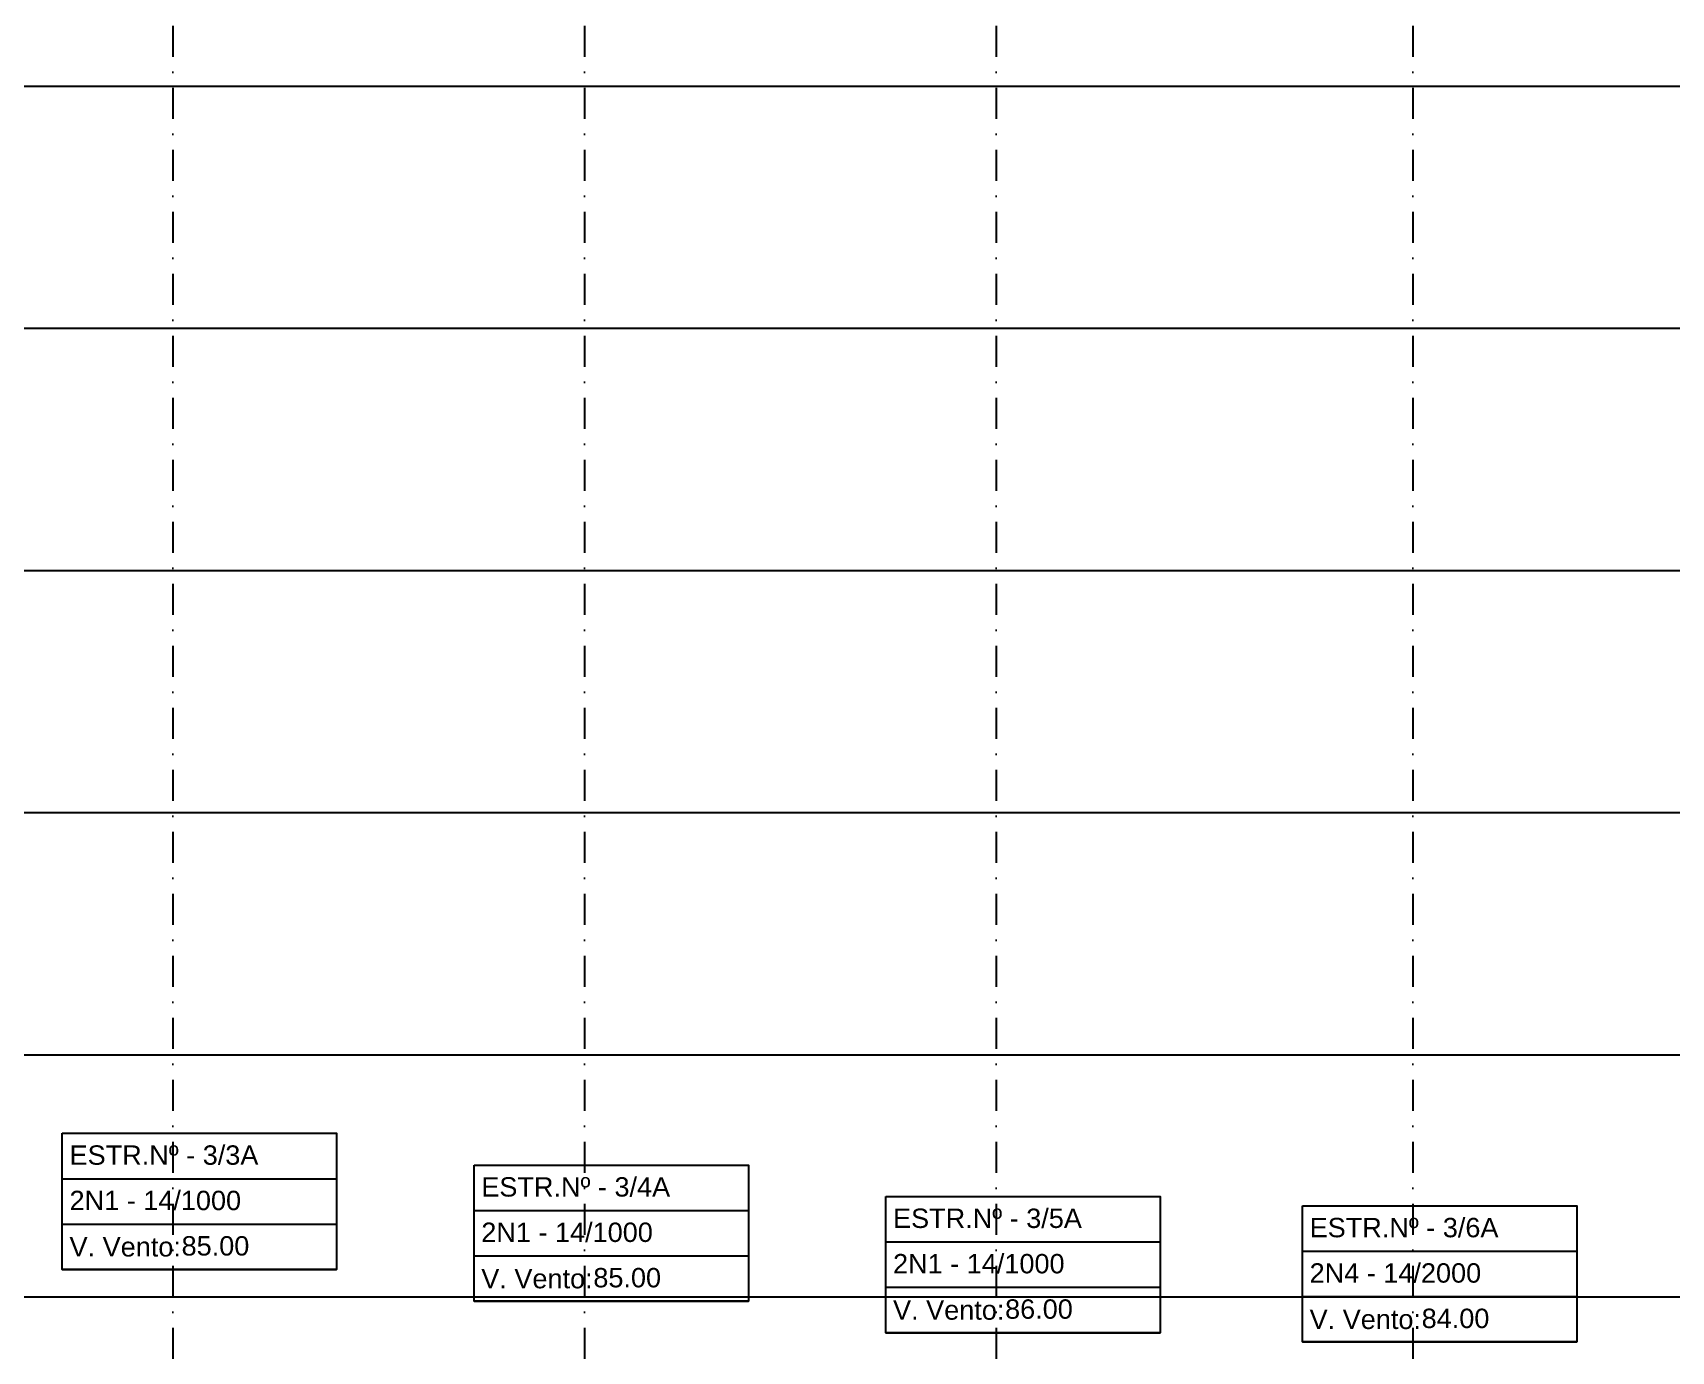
# Model space of a CAD drawing. Header units: metres. Extents: x -121 to 9872, y 3505 to 10721.
# Drawn here: x 3221.8 to 3560, y 9688.8 to 9961 of the extents above; entities that cross this region are included whole.
import ezdxf
from ezdxf.enums import TextEntityAlignment as Align

# ---------------------------------------------------------------- set-up
doc = ezdxf.new("R2010")
doc.units = ezdxf.units.M
doc.linetypes.add('DASHDOT', pattern=[25.4, 12.7, -6.35, 0, -6.35])
for name, color, linetype in [('Cabeçalho', 7, 'Continuous'), ('Grade', 9, 'Continuous'), ('Ind.Rot', 8, 'DASHDOT')]:
    doc.layers.add(name, color=color, linetype=linetype)
doc.styles.add('Arial', font='arial.ttf')
doc.styles.add('SIMM-PADRÃO_(TXT)', font='arial.ttf', dxfattribs={"height": 2})

# ---------------------------------------------------------------- blocks, each defined once
blk = doc.blocks.new('Bloco P Sup')
at = {"layer": 'Cabeçalho'}
blk.add_lwpolyline([(-11.66, -3.34), (44.97, -3.34), (44.97, -31.45), (-11.66, -31.45)], close=True, dxfattribs=at)
for points in [[(-11.66, -12.71), (44.97, -12.71)], [(-11.66, -22.08), (44.97, -22.08)], [(-11.66, -31.45), (44.97, -31.45)]]:
    blk.add_lwpolyline(points, dxfattribs=at)
at = {"layer": 'Cabeçalho', "style": 'Arial'}
blk.add_text('V. Vento:', height=4, dxfattribs=at).set_placement((-10.16, -26.77), align=Align.MIDDLE_LEFT)
at = {"layer": 'Cabeçalho', "style": 'SIMM-PADRÃO_(TXT)'}
for tag, p in [('ESTRUTURANUM', (-10.16, -11.03)), ('TIPO_ESFORÇO', (-10.16, -20.4)), ('VÃOVENTO', (12.97, -29.77))]:
    blk.add_attdef(tag, text='', height=4, dxfattribs=at).set_placement(p, align=Align.BOTTOM_LEFT)

msp = doc.modelspace()

# ---------------------------------------------------------------- linework, layer by layer
at = {"layer": 'Grade'}
for points in [[(0, 9950), (9859.453, 9950)], [(0, 9900), (9859.453, 9900)], [(0, 9850), (9859.453, 9850)], [(0, 9800), (9859.453, 9800)], [(0, 9750), (9859.453, 9750)], [(0, 9700), (9859.453, 9700)]]:
    msp.add_lwpolyline(points, dxfattribs=at)
at = {"layer": 'Ind.Rot', "linetype": 'DASHDOT', "ltscale": 0.5}
for points in [[(3250.665, 10500), (3250.665, 8300)], [(3335.665, 10500), (3335.665, 8300)], [(3420.665, 10500), (3420.665, 8300)], [(3506.665, 10500), (3506.665, 8300)]]:
    msp.add_lwpolyline(points, dxfattribs=at)

# ---------------------------------------------------------------- block references
at = {"layer": 'Cabeçalho'}
for p, values in [((3239.507, 9737.131), {'ESTRUTURANUM': 'ESTR.Nº - 3/3A', 'TIPO_ESFORÇO': '2N1 - 14/1000', 'VÃOVENTO': '85.00'}), ((3324.507, 9730.561), {'ESTRUTURANUM': 'ESTR.Nº - 3/4A', 'TIPO_ESFORÇO': '2N1 - 14/1000', 'VÃOVENTO': '85.00'}), ((3409.507, 9724.081), {'ESTRUTURANUM': 'ESTR.Nº - 3/5A', 'TIPO_ESFORÇO': '2N1 - 14/1000', 'VÃOVENTO': '86.00'}), ((3495.507, 9722.161), {'ESTRUTURANUM': 'ESTR.Nº - 3/6A', 'TIPO_ESFORÇO': '2N4 - 14/2000', 'VÃOVENTO': '84.00'})]:
    msp.add_blockref('Bloco P Sup', p, dxfattribs=at).add_auto_attribs(values)

doc.saveas('drawing.dxf')
